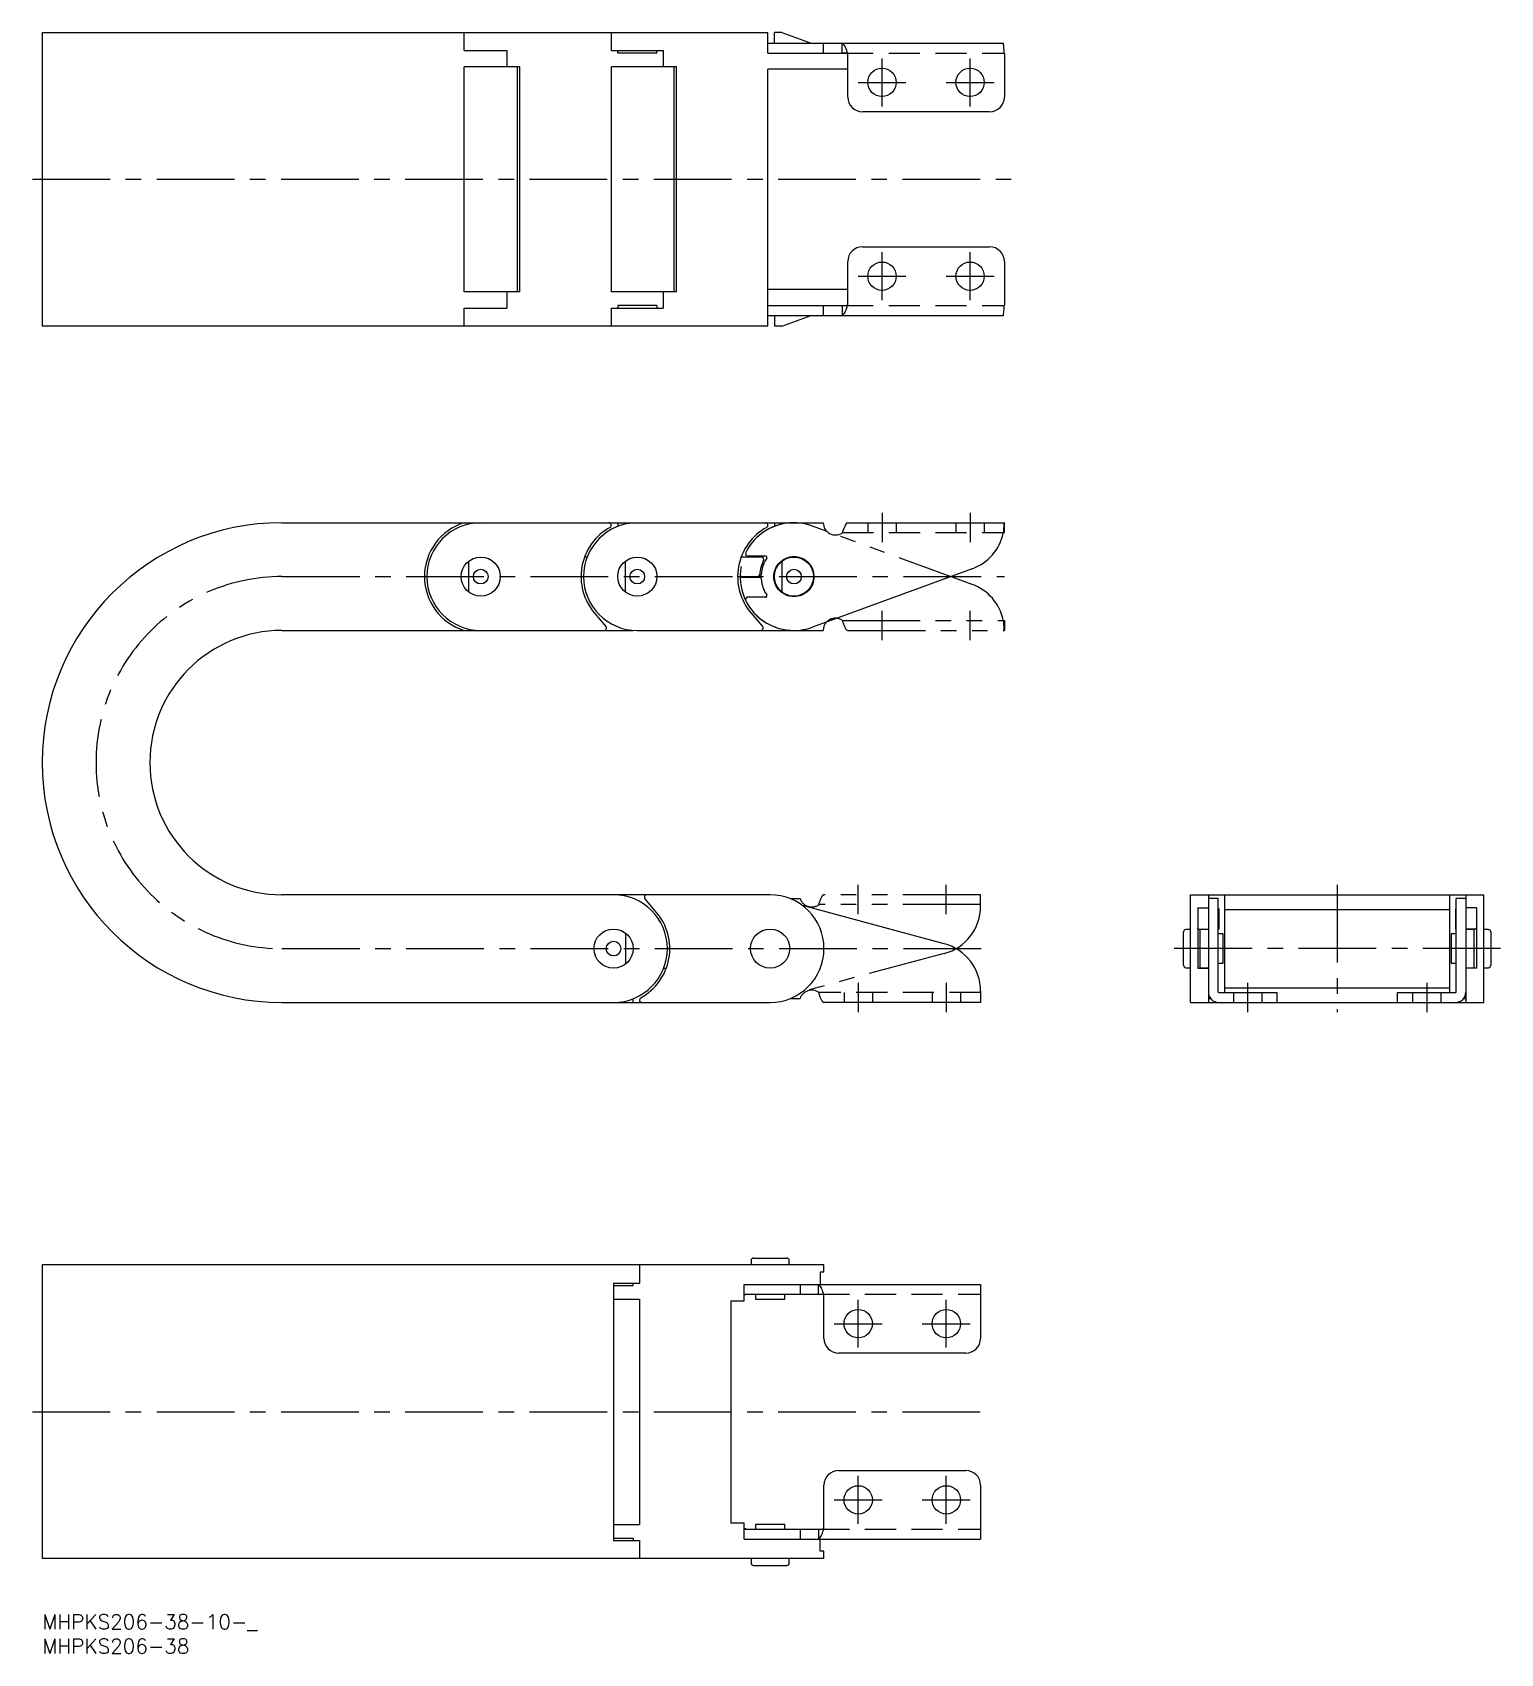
# Model space of a CAD drawing. Extents: x -2 to 298, y -8 to 323.
import ezdxf

# ---------------------------------------------------------------- set-up
doc = ezdxf.new("R2010")
doc.units = 0
doc.header["$LTSCALE"] = 0.5
for name, pattern in [('CENTER', [50.8, 31.75, -6.35, 6.35, -6.35]), ('DASHED', [19.05, 12.7, -6.35]), ('PHANTOM', [63.5, 31.75, -6.35, 6.35, -6.35, 6.35, -6.35])]:
    doc.linetypes.add(name, pattern=pattern)
for name, color, linetype in [('MSM_CENTER', 1, 'CENTER'), ('MSM_CONTINUOUS', 7, 'CONTINUOUS'), ('MSM_DASHED', 4, 'DASHED'), ('MSM_IMAGINARY', 6, 'PHANTOM'), ('MSM_PART_NUMBER', 7, 'CONTINUOUS')]:
    doc.layers.add(name, color=color, linetype=linetype)
doc.styles.get("Standard").update_dxf_attribs({"font": 'txt.shx', "height": 3, "bigfont": 'bigfont.shx'})

# ---------------------------------------------------------------- blocks, each defined once
blk = doc.blocks.new('*U2')
at = {"layer": 'MSM_PART_NUMBER'}
blk.add_text('MHPKS206-38', height=3, dxfattribs=at).set_placement((0, -8))

msp = doc.modelspace()

# ---------------------------------------------------------------- linework, layer by layer
at = {"layer": 'MSM_CENTER'}
for p, q in [((171.61, 308.1), (171.61, 317.9)), ((189.61, 308.1), (189.61, 317.9)), ((166.71, 313), (176.51, 313)), ((184.71, 313), (194.51, 313)), ((-2, 293.2), (198.61, 293.2)), ((171.61, 268.5), (171.61, 278.3)), ((189.61, 268.5), (189.61, 278.3)), ((166.71, 273.4), (176.51, 273.4)), ((184.71, 273.4), (194.51, 273.4)), ((171.61, 225.03), (171.61, 219.03)), ((189.61, 225.03), (189.61, 219.03)), ((49, 212.03), (196.61, 212.03)), ((264.62, 149.03), (264.62, 123.03)), ((49, 136.03), (193.75, 136.03)), ((298.02, 136.03), (231.22, 136.03)), ((166.75, 129.03), (166.75, 123.03)), ((184.75, 129.03), (184.75, 123.03)), ((246.32, 129.03), (246.32, 123.03)), ((282.92, 129.03), (282.92, 123.03)), ((166.75, 54.5), (166.75, 64.3)), ((184.75, 54.5), (184.75, 64.3)), ((161.85, 59.4), (171.65, 59.4)), ((179.85, 59.4), (189.65, 59.4)), ((-2, 41.4), (193.75, 41.4)), ((166.75, 18.5), (166.75, 28.3)), ((184.75, 18.5), (184.75, 28.3)), ((161.85, 23.4), (171.65, 23.4)), ((179.85, 23.4), (189.65, 23.4))]:
    msp.add_line(p, q, dxfattribs=at)
msp.add_arc((49, 174.03), 38, 90, 270, dxfattribs=at)
at = {"layer": 'MSM_CONTINUOUS'}
for p, q in [((0, 323.2), (148.3, 323.2)), ((0, 323.2), (0, 263.2)), ((86.26, 319.5), (86.26, 323.2)), ((116.3, 319.5), (116.3, 323.2)), ((148.3, 319), (148.3, 323.2)), ((151.11, 323.2), (149.61, 323.2)), ((149.61, 321), (149.61, 323.2)), ((151.11, 323.2), (157.15, 321)), ((86.26, 319.5), (94.92, 319.5)), ((94.92, 319.5), (94.92, 316.2)), ((116.3, 319.5), (126.92, 319.5)), ((117.61, 319), (117.61, 319.5)), ((125.61, 319), (117.61, 319)), ((125.61, 319), (125.61, 319.5)), ((126.92, 319.5), (126.92, 316.2)), ((148.3, 321), (196.39, 321)), ((148.3, 319), (163.47, 319)), ((159.61, 321), (159.61, 319)), ((163.47, 319), (163.47, 321)), ((164.61, 310), (164.61, 318.9)), ((196.61, 318.9), (196.61, 310)), ((86.26, 270.2), (86.26, 316.2)), ((97.61, 316.2), (86.26, 316.2)), ((97.11, 270.2), (97.11, 316.2)), ((97.61, 270.2), (97.61, 316.2)), ((129.61, 316.2), (116.3, 316.2)), ((116.3, 270.2), (116.3, 316.2)), ((129.11, 270.2), (129.11, 316.2)), ((129.61, 270.2), (129.61, 316.2)), ((164.61, 315.7), (148.3, 315.7)), ((148.3, 263.2), (148.3, 315.7)), ((193.61, 307), (167.61, 307)), ((167.61, 279.4), (193.61, 279.4)), ((164.61, 267.5), (164.61, 276.4)), ((196.61, 276.4), (196.61, 267.5)), ((97.61, 270.2), (86.26, 270.2)), ((94.92, 270.2), (94.92, 266.9)), ((129.61, 270.2), (116.3, 270.2)), ((126.92, 270.2), (126.92, 266.9)), ((164.61, 270.7), (148.3, 270.7)), ((86.26, 266.9), (94.92, 266.9)), ((86.26, 263.2), (86.26, 266.9)), ((116.3, 266.9), (126.92, 266.9)), ((116.3, 263.2), (116.3, 266.9)), ((125.61, 267.4), (117.61, 267.4)), ((117.61, 267.4), (117.61, 266.9)), ((125.61, 267.4), (125.61, 266.9)), ((148.3, 267.4), (163.47, 267.4)), ((148.3, 265.4), (196.39, 265.4)), ((149.61, 265.4), (149.61, 263.2)), ((151.11, 263.2), (157.15, 265.4)), ((159.61, 267.4), (159.61, 265.4)), ((163.47, 267.4), (163.47, 265.4)), ((148.3, 263.2), (0, 263.2)), ((151.11, 263.2), (149.61, 263.2)), ((49, 223.03), (159.61, 223.03)), ((117.61, 223.03), (117.61, 222.27)), ((149.61, 223.03), (149.61, 222.27)), ((164.61, 223.03), (196.61, 223.03)), ((196.61, 221.03), (196.61, 223.03)), ((111.36, 216.03), (110.83, 216.03)), ((146.98, 216.03), (142.83, 216.03)), ((147.8, 216.23), (144.22, 216.23)), ((152.71, 216.03), (154.51, 216.03)), ((87.11, 215.15), (87.11, 208.9)), ((110.11, 212.03), (110.61, 212.03)), ((119.11, 215.15), (119.11, 208.9)), ((142.11, 212.03), (146.13, 212.03)), ((146.43, 212.13), (146.62, 212.13)), ((151.11, 215.15), (151.11, 208.9)), ((190.04, 213.63), (157.38, 201.7)), ((112.87, 204.56), (115.18, 201.85)), ((144.87, 204.56), (147.18, 201.85)), ((49, 201.03), (120.74, 201.03)), ((120.75, 201.06), (120.74, 201.03)), ((121.61, 201.03), (153.61, 201.03)), ((152.75, 201.06), (152.74, 201.03)), ((148.75, 147.03), (49, 147.03)), ((117.61, 146.99), (117.61, 147.03)), ((125.49, 143.5), (123.18, 146.2)), ((234.62, 147.03), (294.62, 147.03)), ((234.62, 125.03), (234.62, 147.03)), ((238.32, 147.03), (238.32, 125.03)), ((240.32, 146.23), (238.32, 146.23)), ((240.32, 127.13), (240.32, 146.23)), ((241.62, 147.03), (241.62, 127.03)), ((287.62, 127.03), (287.62, 147.03)), ((288.92, 127.13), (288.92, 146.23)), ((290.92, 146.23), (288.92, 146.23)), ((290.92, 147.03), (290.92, 125.03)), ((294.62, 125.03), (294.62, 147.03)), ((184.34, 137.02), (155.37, 144.81)), ((236.12, 144.39), (236.12, 132.03)), ((236.12, 144.39), (238.32, 144.39)), ((240.42, 144.18), (240.32, 144.18)), ((240.42, 144.18), (240.42, 140.03)), ((241.62, 144.03), (287.62, 144.03)), ((288.82, 144.18), (288.82, 140.03)), ((288.82, 144.18), (288.92, 144.18)), ((293.12, 144.39), (290.92, 144.39)), ((293.12, 144.39), (293.12, 132.03)), ((119.25, 132.9), (119.25, 139.15)), ((233.22, 132.63), (233.22, 139.43)), ((234.62, 139.93), (233.72, 139.93)), ((236.25, 140.03), (236.12, 140.21)), ((236.25, 140.03), (238.32, 140.03)), ((236.62, 132.03), (236.62, 140.03)), ((238.32, 139.93), (236.62, 139.93)), ((240.42, 140.98), (240.32, 140.98)), ((240.42, 140.03), (240.32, 140.03)), ((288.82, 140.98), (288.92, 140.98)), ((288.82, 140.03), (288.92, 140.03)), ((292.98, 140.03), (290.92, 140.03)), ((292.62, 139.93), (290.92, 139.93)), ((292.62, 132.03), (292.62, 140.03)), ((292.98, 140.03), (293.12, 140.21)), ((295.52, 139.93), (294.62, 139.93)), ((296.02, 139.43), (296.02, 132.63)), ((128.25, 136.03), (127.75, 136.03)), ((241.32, 139.03), (240.32, 139.03)), ((241.32, 133.03), (241.32, 139.03)), ((287.92, 139.03), (287.92, 133.03)), ((288.92, 139.03), (287.92, 139.03)), ((240.32, 133.03), (241.32, 133.03)), ((287.92, 133.03), (288.92, 133.03)), ((126.99, 132.03), (127.53, 132.03)), ((233.72, 132.13), (234.62, 132.13)), ((236.12, 132.03), (238.32, 132.03)), ((236.62, 132.13), (238.32, 132.13)), ((290.92, 132.13), (292.62, 132.13)), ((293.12, 132.03), (290.92, 132.03)), ((294.62, 132.13), (295.52, 132.13)), ((191.75, 127.36), (191.75, 125.03)), ((240.42, 127.03), (252.32, 127.03)), ((241.62, 128.03), (287.62, 128.03)), ((252.32, 127.03), (252.32, 125.03)), ((276.92, 127.03), (288.82, 127.03)), ((276.92, 125.03), (276.92, 127.03)), ((49, 125.03), (148.75, 125.03)), ((120.75, 125.03), (120.75, 125.78)), ((152.86, 125.83), (154.88, 125.83)), ((191.75, 125.03), (159.75, 125.03)), ((234.62, 125.03), (294.62, 125.03)), ((238.32, 125.83), (238.77, 125.83)), ((290.46, 125.83), (290.92, 125.83)), ((159.75, 71.4), (0, 71.4)), ((0, 71.4), (0, 11.4)), ((122.05, 71.4), (122.05, 67.7)), ((144.85, 72.3), (144.85, 71.4)), ((145.35, 72.8), (152.15, 72.8)), ((152.65, 71.4), (152.65, 72.3)), ((159.75, 69.9), (158.99, 69.9)), ((158.99, 69.9), (158.99, 67.4)), ((159.75, 69.9), (159.75, 71.4)), ((116.74, 67.2), (116.74, 64.4)), ((116.74, 67.2), (120.75, 67.2)), ((116.75, 67.7), (122.05, 67.7)), ((116.75, 67.7), (116.75, 67.2)), ((120.75, 67.2), (120.75, 67.7)), ((143.44, 67.4), (191.75, 67.4)), ((143.44, 64.1), (143.44, 67.4)), ((154.88, 67.4), (154.88, 65.4)), ((158.6, 65.4), (158.6, 67.4)), ((191.75, 67.4), (191.75, 56.4)), ((116.74, 64.4), (122.05, 64.4)), ((116.75, 64.4), (116.75, 18.4)), ((122.05, 64.4), (122.05, 18.4)), ((140.75, 64.1), (140.75, 18.7)), ((140.75, 64.1), (143.44, 64.1)), ((143.44, 65.4), (158.6, 65.4)), ((143.8, 65.3), (143.44, 65.3)), ((143.8, 65.3), (143.8, 65.4)), ((145.75, 65.4), (145.75, 64.4)), ((145.75, 64.4), (151.75, 64.4)), ((151.75, 64.4), (151.75, 65.4)), ((159.75, 56.4), (159.75, 65.3)), ((188.75, 53.4), (162.75, 53.4)), ((162.75, 29.4), (188.75, 29.4)), ((159.75, 17.5), (159.75, 26.4)), ((191.75, 26.4), (191.75, 15.4)), ((116.74, 18.4), (116.74, 15.6)), ((116.74, 18.4), (122.05, 18.4)), ((140.75, 18.7), (143.44, 18.7)), ((143.44, 15.4), (143.44, 18.7)), ((143.8, 17.5), (143.44, 17.5)), ((143.44, 17.4), (158.6, 17.4)), ((143.8, 17.5), (143.8, 17.4)), ((151.75, 18.4), (145.75, 18.4)), ((145.75, 18.4), (145.75, 17.4)), ((151.75, 17.4), (151.75, 18.4)), ((154.88, 17.4), (154.88, 15.4)), ((158.6, 17.4), (158.6, 15.4)), ((116.74, 15.6), (120.75, 15.6)), ((116.75, 15.6), (116.75, 15.1)), ((116.75, 15.1), (122.05, 15.1)), ((120.75, 15.6), (120.75, 15.1)), ((122.05, 15.1), (122.05, 11.4)), ((143.44, 15.4), (191.75, 15.4)), ((158.99, 12.9), (158.99, 15.4)), ((159.75, 11.4), (0, 11.4)), ((144.85, 11.4), (144.85, 10.5)), ((145.35, 10), (152.15, 10)), ((152.65, 10.5), (152.65, 11.4)), ((159.75, 12.9), (158.99, 12.9)), ((159.75, 11.4), (159.75, 12.9))]:
    msp.add_line(p, q, dxfattribs=at)
for centre, radius in [((171.61, 313), 2.9), ((189.61, 313), 2.9), ((171.61, 273.4), 2.9), ((189.61, 273.4), 2.9), ((89.61, 212.03), 4), ((121.61, 212.03), 4), ((153.61, 212.03), 4.1), ((153.61, 212.03), 4), ((89.61, 212.03), 1.5), ((121.61, 212.03), 1.5), ((153.61, 212.03), 1.5), ((116.75, 136.03), 4), ((148.75, 136.03), 4), ((116.75, 136.03), 1.5), ((166.75, 59.4), 2.9), ((184.75, 59.4), 2.9), ((166.75, 23.4), 2.9), ((184.75, 23.4), 2.9)]:
    msp.add_circle(centre, radius, dxfattribs=at)
for centre, radius, start, end in [((163.45, 320.66), 0.345, 44.9592, 86.8499), ((163.34, 311.01), 7.99, 80.8847, 89.1199), ((162.09, 319.42), 2.18, 19.6444, 42.7615), ((147.84, 313.38), 17.66, 18.2311, 22.5663), ((196.24, 320.87), 0.196, 9.504, 41.6142), ((181.75, 318.8), 14.84, 6.4046, 8.1627), ((141.66, 315.54), 55.05, 3.5026, 5.121), ((167.61, 310), 3, 180, 270), ((193.61, 310), 3, 270, 0), ((167.61, 276.4), 3, 90, 180), ((193.61, 276.4), 3, 0, 90), ((163.34, 275.4), 7.99, 270.8801, 279.1153), ((163.45, 265.75), 0.345, 273.1501, 315.0408), ((162.09, 266.99), 2.18, 317.2385, 340.3556), ((147.84, 273.03), 17.66, 337.4337, 341.7689), ((196.24, 265.53), 0.196, 318.3858, 350.496), ((181.75, 267.61), 14.84, 351.8373, 353.5954), ((141.66, 270.87), 55.05, 354.879, 356.4974), ((49, 174.03), 49, 90, 270), ((89.61, 212.03), 11.5, 106.9574, 253.0426), ((89.61, 212.03), 11, 90, 270), ((121.61, 212.03), 11.5, 118.955, 220.5), ((121.61, 212.03), 11, 90, 270), ((115.8, 222.53), 0.5, 298.955, 90), ((153.61, 212.03), 11.5, 118.955, 220.5), ((153.61, 212.03), 11, 90, 153.409), ((147.8, 222.53), 0.5, 298.955, 90), ((162.11, 223.03), 2.5, 180, 302.8599), ((174.46, 217.47), 11.52, 152.8471, 162.5437), ((164.77, 222.38), 0.665, 104.2239, 148.5768), ((231.08, 219.06), 34.74, 174.0233, 176.9125), ((175.9, 225.72), 20.85, 351.5913, 352.3019), ((196.76, 222.9), 0.196, 138.3853, 170.4974), ((186.61, 223.02), 10, 290.0712, 347.9197), ((196.74, 220.49), 0.559, 110.9789, 129.04), ((196.62, 220.75), 0.279, 92.7293, 107.2287), ((144.22, 216.73), 0.5, 153.409, 270), ((153.61, 212.03), 7, 152.1819, 176.1774), ((153.61, 212.03), 6.7, 146.1416, 176.7242), ((146.98, 215.53), 0.5, 332.1819, 90), ((147.8, 215.93), 0.3, 326.1416, 90), ((143.12, 211.63), 0.5, 126.8699, 182.1832), ((146.13, 212.53), 0.5, 270, 356.1774), ((146.62, 212.43), 0.3, 270, 356.7242), ((153.61, 212.03), 11, 182.1832, 290.0712), ((49, 174.03), 27, 90, 270), ((114.8, 201.53), 0.5, 270, 40.5), ((146.8, 201.53), 0.5, 270, 40.5), ((116.75, 136.03), 11, 270, 90), ((123.56, 146.53), 0.5, 90, 220.5), ((148.75, 136.03), 11, 270, 90), ((116.75, 136.03), 11.5, 298.955, 40.5), ((233.72, 139.43), 0.5, 90, 180), ((295.52, 139.43), 0.5, 0, 90), ((181.75, 127.36), 10, 0, 74.9497), ((233.72, 132.63), 0.5, 180, 270), ((295.52, 132.63), 0.5, 270, 0), ((122.55, 125.53), 0.5, 118.955, 270), ((157.25, 125.03), 2.5, 57.1401, 161.3371), ((169.59, 130.58), 11.52, 197.4563, 207.1529), ((240.42, 127.13), 2.1, 180, 270), ((240.42, 127.13), 0.1, 180, 270), ((288.82, 127.13), 2.1, 270, 0), ((288.82, 127.13), 0.1, 270, 0), ((159.91, 125.67), 0.665, 211.4232, 255.7761), ((145.35, 72.3), 0.5, 90, 180), ((152.15, 72.3), 0.5, 0, 90), ((158.56, 66.99), 0.408, 42.8343, 83.8768), ((156.77, 65.55), 2.71, 19.9913, 39.4999), ((137.66, 57.84), 23.31, 18.658, 21.7327), ((158.48, 57.41), 7.99, 80.8847, 89.1199), ((162.75, 56.4), 3, 180, 270), ((188.75, 56.4), 3, 270, 0), ((162.75, 26.4), 3, 90, 180), ((188.75, 26.4), 3, 0, 90), ((158.48, 25.39), 7.99, 270.8801, 279.1153), ((137.66, 24.96), 23.31, 338.2673, 341.342), ((158.56, 15.81), 0.408, 276.1232, 317.1657), ((156.77, 17.25), 2.71, 320.5001, 340.0087), ((145.35, 10.5), 0.5, 180, 270), ((152.15, 10.5), 0.5, 270, 0)]:
    msp.add_arc(centre, radius, start, end, dxfattribs=at)
at = {"layer": 'MSM_DASHED'}
for p, q in [((163.47, 319), (196.6, 319)), ((163.47, 267.4), (196.6, 267.4)), ((168.71, 223.03), (168.71, 221.03)), ((174.51, 223.03), (174.51, 221.03)), ((186.71, 223.03), (186.71, 221.03)), ((192.51, 223.03), (192.51, 221.03)), ((163.5, 221.03), (196.61, 221.03)), ((191.75, 127.03), (158.63, 127.03)), ((163.85, 127.03), (163.85, 125.03)), ((169.65, 127.03), (169.65, 125.03)), ((181.85, 127.03), (181.85, 125.03)), ((187.65, 127.03), (187.65, 125.03)), ((243.42, 127.03), (243.42, 125.03)), ((249.22, 127.03), (249.22, 125.03)), ((280.02, 127.03), (280.02, 125.03)), ((285.82, 127.03), (285.82, 125.03)), ((158.6, 65.4), (191.75, 65.4)), ((158.6, 17.4), (191.75, 17.4))]:
    msp.add_line(p, q, dxfattribs=at)
at = {"layer": 'MSM_IMAGINARY'}
for p, q in [((190.04, 210.43), (157.38, 222.36)), ((143.12, 211.93), (146.62, 211.93)), ((147.8, 207.83), (144.22, 207.83)), ((163.5, 203.03), (196.61, 203.03)), ((171.61, 199.03), (171.61, 205.03)), ((189.61, 199.03), (189.61, 205.03)), ((196.61, 203.03), (196.61, 201.03)), ((153.61, 201.03), (159.61, 201.03)), ((164.61, 201.03), (196.61, 201.03)), ((152.86, 146.23), (154.88, 146.23)), ((191.75, 147.03), (159.75, 147.03)), ((166.75, 143.03), (166.75, 149.03)), ((184.75, 143.03), (184.75, 149.03)), ((191.75, 144.69), (191.75, 147.03)), ((191.75, 145.03), (158.63, 145.03)), ((184.34, 135.04), (155.37, 127.25))]:
    msp.add_line(p, q, dxfattribs=at)
msp.add_circle((153.61, 212.03), 4.1, dxfattribs=at)
for centre, radius, start, end in [((153.61, 212.03), 11, 69.9288, 177.8168), ((143.12, 212.43), 0.5, 177.8168, 270), ((146.62, 211.63), 0.3, 3.2758, 90), ((153.61, 212.03), 6.7, 183.2758, 213.8584), ((186.61, 201.03), 10, 12.0803, 69.9288), ((144.22, 207.33), 0.5, 90, 206.591), ((153.61, 212.03), 11, 206.591, 270), ((147.8, 208.13), 0.3, 270, 33.8584), ((162.11, 201.03), 2.5, 57.1401, 180), ((174.46, 206.58), 11.52, 197.4563, 207.1529), ((231.08, 205), 34.74, 183.0875, 185.9767), ((196.74, 203.56), 0.559, 230.96, 249.0211), ((196.62, 203.31), 0.279, 252.7713, 267.2707), ((164.77, 201.67), 0.665, 211.4232, 255.7761), ((175.9, 198.33), 20.85, 7.6981, 8.4087), ((196.76, 201.16), 0.196, 189.5026, 221.6147), ((157.25, 147.03), 2.5, 198.6629, 302.8599), ((169.59, 141.47), 11.52, 152.8471, 162.5437), ((159.91, 146.38), 0.665, 104.2239, 148.5768), ((181.75, 144.69), 10, 285.0503, 0)]:
    msp.add_arc(centre, radius, start, end, dxfattribs=at)

# ---------------------------------------------------------------- block references
at = {"layer": 'MSM_CONTINUOUS'}
msp.add_blockref('*U2', (0, 0), dxfattribs=at)

# ---------------------------------------------------------------- texts
at = {"layer": 'MSM_PART_NUMBER'}
msp.add_text('MHPKS206-38-10-_', height=3, dxfattribs=at).set_placement((0, -3))

doc.saveas('drawing.dxf')
